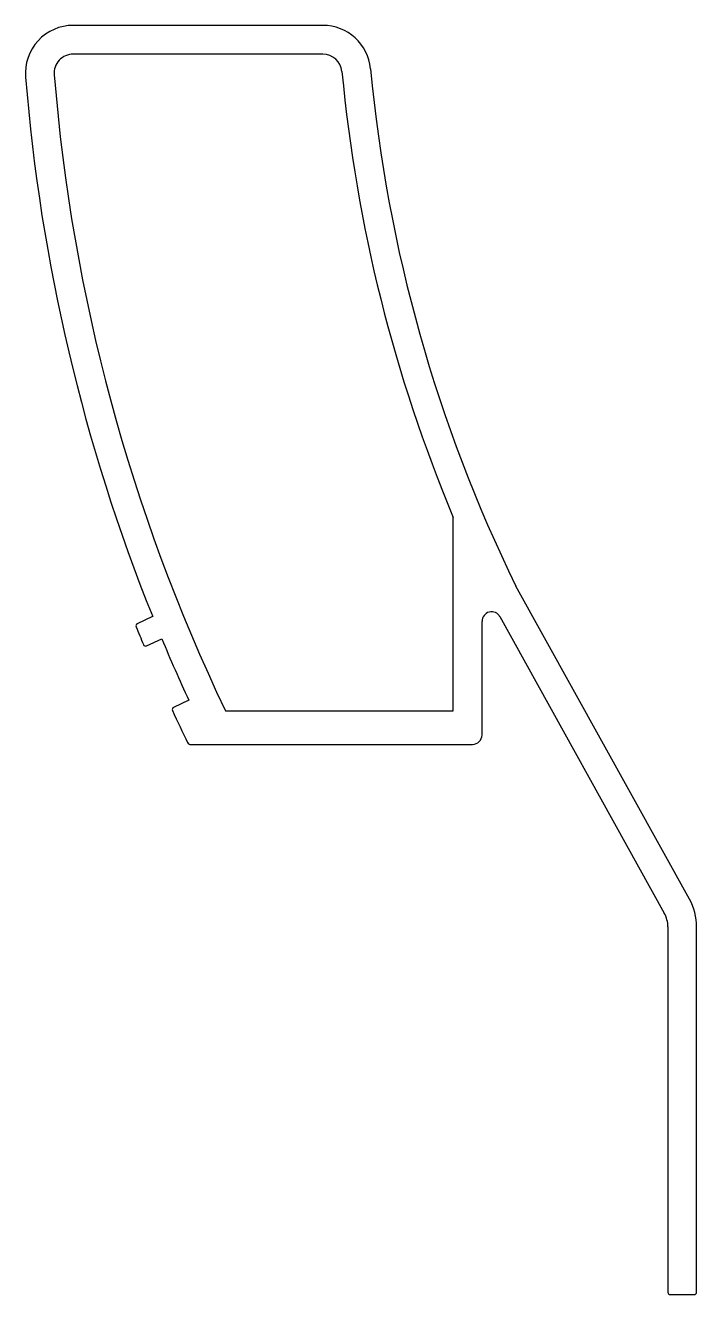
# Model space of a CAD drawing. Extents: x 613 to 683, y 408 to 540.
import ezdxf

# ---------------------------------------------------------------- set-up
doc = ezdxf.new("R2010")
doc.units = 0
doc.layers.get('0').update_dxf_attribs({"linetype": 'CONTINUOUS'})

msp = doc.modelspace()

# ---------------------------------------------------------------- linework, layer by layer
for p, q in [((643.93, 540.23), (617.89, 540.23)), ((643.93, 537.23), (617.89, 537.23)), ((657.54, 468.73), (657.54, 488.9)), ((682.18, 449.09), (664.08, 481.73)), ((626.17, 478.55), (624.57, 477.81)), ((660.54, 466.23), (660.54, 478.06)), ((662.41, 478.55), (679.56, 447.63)), ((625.54, 475.5), (627.12, 476.24)), ((629.94, 469.83), (628.35, 469.09)), ((633.77, 468.73), (657.54, 468.73)), ((630.06, 465.23), (659.54, 465.23)), ((679.94, 446.18), (679.94, 421.08)), ((682.94, 421.08), (682.94, 446.18)), ((679.94, 421.08), (679.94, 408.08)), ((682.94, 408.08), (682.94, 421.08)), ((680.19, 407.83), (682.69, 407.83))]:
    msp.add_line(p, q)
for centre, radius, start, end in [((617.89, 535.23), 5, 90, 184.6051), ((643.93, 535.23), 5, 5.3508, 90), ((617.89, 535.23), 2, 90, 184.6051), ((643.93, 535.23), 2, 5.3508, 90), ((804.29, 550.24), 189, 184.6051, 205.5494), ((804.23, 550.24), 159, 185.3508, 202.6951), ((804.23, 550.24), 156, 185.3508, 206.0522), ((804.29, 550.24), 192, 184.6051, 201.9238), ((661.54, 478.06), 1, 29.0183, 180), ((624.68, 477.58), 0.25, 115, 202.0256), ((804.29, 550.24), 194, 202.0256, 202.6177), ((625.44, 475.73), 0.25, 202.6177, 295), ((804.29, 550.24), 192, 202.6706, 204.7602), ((628.46, 468.86), 0.25, 115, 204.8363), ((804.29, 550.24), 194, 204.8363, 205.9438), ((659.54, 466.23), 1, 270, 0), ((630.06, 465.48), 0.25, 205.9438, 270), ((676.94, 446.18), 6, 360, 29.0183), ((676.94, 446.18), 3, 0, 29.0183), ((680.19, 408.08), 0.25, 180, 270), ((682.69, 408.08), 0.25, 270, 0)]:
    msp.add_arc(centre, radius, start, end)

doc.saveas('drawing.dxf')
